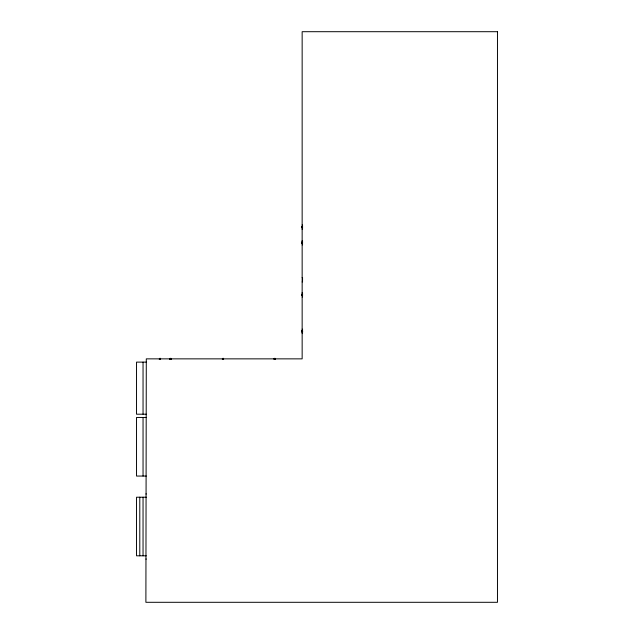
<?xml version="1.0" encoding="UTF-8"?>
<svg xmlns="http://www.w3.org/2000/svg" width="634" height="634" viewBox="0 0 634 634"><rect width="100%" height="100%" fill="white"/><g stroke="black" fill="none" stroke-linecap="round" stroke-linejoin="round"><path stroke-width="0.95" d="M302.584 227.265L301.625 227.551L302.584 227.772M302.584 242.735C300.571 243.29 302.989 243.028 302.172 243.234M302.521 295.095L302.172 294.818M302.521 227.669L302.172 226.639M302.521 227.035L301.625 226.734L302.584 226.734M302.521 243.139L302.149 242.029M302.521 242.505L301.625 242.204L302.584 242.204M302.172 295.317L302.584 294.192M302.584 294.493L301.625 294.921L302.592 294.905M302.521 331.21C300.389 331.162 303.337 330.076 302.521 331.844C300.286 331.986 303.345 331.622 302.172 331.447M302.149 229.46L302.473 229.27A0.856 0.602 0 0 0 302.553 229.009L302.561 225.411A0.856 0.602 0 0 0 302.473 225.149L302.149 224.959M302.149 244.922L302.473 244.732A0.856 0.602 0 0 0 302.553 244.47L302.561 240.872A0.856 0.602 0 0 0 302.473 240.611L302.149 240.421M302.149 281.956L302.473 281.758A0.856 0.602 0 0 0 302.553 281.496L302.561 277.906A0.856 0.602 0 0 0 302.473 277.644L302.149 277.446M302.149 297.013L302.473 296.815A0.856 0.602 0 0 0 302.553 296.553L302.561 292.963A0.856 0.602 0 0 0 302.473 292.694L302.149 292.504M302.149 333.635L302.473 333.436A0.856 0.602 0 0 0 302.553 333.175L302.561 329.585A0.856 0.602 0 0 0 302.473 329.323L302.149 329.125M302.592 227.099L301.625 227.035L302.521 227.368M302.172 227.138L302.521 226.861M302.172 227.265L302.592 227.36M302.172 227.844L302.584 227.844M302.592 242.513L301.625 242.505L302.592 242.822L302.172 242.735M302.172 242.6L302.592 242.56M302.584 294.287L301.625 294.406L302.584 294.691M302.172 294.691L302.592 294.644M302.521 295.222L301.625 295.222L302.521 294.921M302.172 295.404L302.584 295.396M302.172 331.122L302.584 331.313M302.592 331.265L301.625 331.21L302.592 331.527M302.172 331.606L302.584 331.637M302.172 332.026L302.584 332.018M146.296 362.117L136.532 362.117L136.532 414.2L146.296 414.2M146.296 417.457L136.532 417.457L136.532 476.055L146.296 476.055M145.891 493.957L146.296 493.957M146.296 497.214L136.532 497.214L136.532 555.812L146.296 555.812M145.891 559.061L146.296 559.061M223.636 359.272L223.461 358.337L223.334 359.232M160.568 359.272L160.481 358.884M302.172 226.156L302.172 228.256M302.172 241.617L302.172 243.718M302.172 293.701L302.172 295.801M302.172 330.33L302.172 332.422M275.14 359.296L275.14 358.337L275.013 359.232M274.894 359.232L274.839 358.337L274.482 359.232M274.736 359.296L274.736 358.884L274.609 359.296M274.411 359.232L274.324 358.337L274.205 359.232M274.102 358.884L274.102 359.296M223.057 359.296L223.16 358.337L222.803 359.232L222.526 358.337L222.526 359.232M222.93 358.884L222.93 359.296M171.061 358.884L171.061 359.296M170.966 359.296L170.966 358.337L170.752 359.232M170.689 359.232L170.665 358.337L170.269 359.232M170.562 358.884L170.562 359.296M170.364 358.884L170.435 359.296M170.15 359.232L170.15 358.337L170.031 359.232M169.849 358.884L169.936 359.296M160.386 359.296L160.386 358.337L160.18 359.232M160.053 359.232L160.085 358.337L159.657 359.232M159.982 358.884L159.982 359.296M159.847 358.884L159.855 359.296M159.57 359.232L159.57 358.337L159.451 359.232M159.356 358.884L159.277 359.296M143.046 362.117L143.046 414.2M143.046 417.457L143.046 476.055M143.046 497.214L143.046 555.812M139.789 497.214L139.789 555.812M302.561 226.56L302.149 226.568L302.584 226.568M302.561 294.105L302.149 294.113L302.584 294.113M302.561 330.726L302.149 330.734L302.584 330.734M497.468 31.7L302.149 31.7L302.149 358.86L146.296 358.86L145.891 602.3L497.468 602.3L497.468 31.7M275.314 359.272L275.307 358.86L275.307 359.296M171.148 359.272L171.14 358.86L171.14 359.296M222.423 359.296L222.423 358.884L222.352 359.296"/></g></svg>
